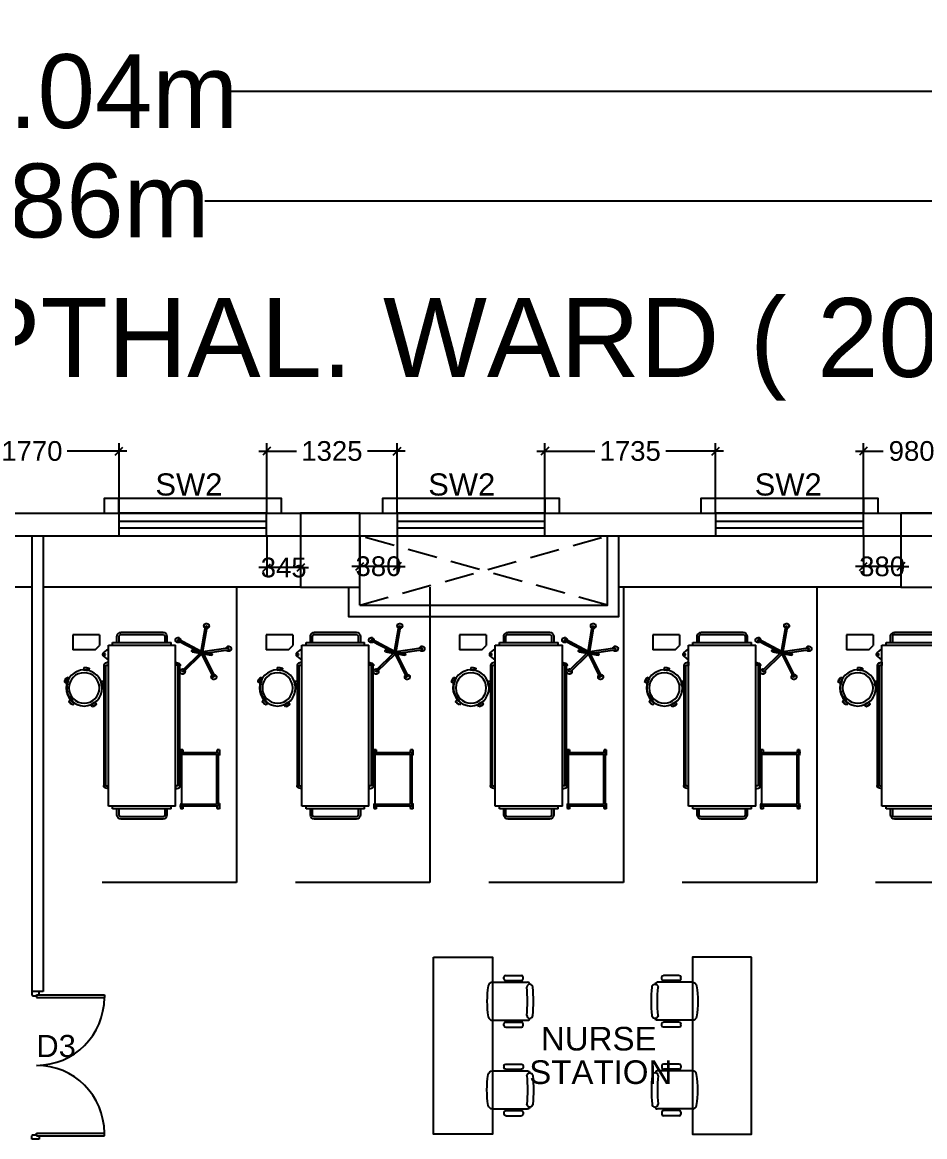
# Model space of a CAD drawing. Extents: x 7897917 to 8423973, y -6487334 to -6173396.
# Drawn here: x 7978640 to 7987803, y -6343348 to -6332029 of the extents above; entities that cross this region are included whole.
import ezdxf
from ezdxf.enums import TextEntityAlignment as Align

# ---------------------------------------------------------------- set-up
doc = ezdxf.new("R2010")
doc.units = 0
doc.header["$LTSCALE"] = 600
doc.header["$MEASUREMENT"] = 0
doc.header["$PDMODE"] = 35
doc.linetypes.add('DASHED', pattern=[0.75, 0.5, -0.25])
doc.layers.get('0').update_dxf_attribs({"linetype": 'CONTINUOUS'})
doc.layers.get('Defpoints').update_dxf_attribs({"linetype": 'CONTINUOUS'})
for name, color, linetype in [('Beds', 33, 'CONTINUOUS'), ('chajja', 7, 'CONTINUOUS'), ('DIM', 8, 'CONTINUOUS'), ('DIM-TEXT', 8, 'CONTINUOUS'), ('DOOR', 32, 'CONTINUOUS'), ('Ele Proje.', 7, 'CONTINUOUS'), ('FURN', 32, 'CONTINUOUS'), ('furniture', 33, 'CONTINUOUS'), ('joinery', 7, 'CONTINUOUS'), ('LA-column', 3, 'CONTINUOUS'), ('LOADING', 140, 'CONTINUOUS'), ('PARTI', 21, 'CONTINUOUS'), ('TEXT', 6, 'CONTINUOUS'), ('Walls', 7, 'CONTINUOUS'), ('WIN', 151, 'CONTINUOUS'), ('Working Dim', 5, 'CONTINUOUS')]:
    doc.layers.add(name, color=color, linetype=linetype)
doc.styles.add('ari', font='arial.ttf')
doc.styles.add('ARIAL', font='arial.ttf')
doc.styles.add('RT', font='romant.shx')
doc.styles.get("Standard").update_dxf_attribs({"font": 'romans.shx'})
doc.linetypes.add('ZIGZAG', pattern='A,0.0001,-0.2,[131,ltypeshp.shx,S=0.2,R=0,X=-0.2,Y=0],-0.4,[131,ltypeshp.shx,S=0.2,R=180,X=0.2,Y=0],-0.2', length=0.8001)
doc.dimstyles.new('int. dim', dxfattribs={"dimtxt": 450, "dimasz": 80, "dimexe": 80, "dimexo": 0, "dimgap": 70, "dimtad": 0, "dimdec": 0, "dimzin": 12, "dimdsep": 46, "dimtxsty": 'ari', "dimblk": 'OBLIQUE', "dimcen": 2, "dimdle": 80, "dimclrd": 256, "dimclre": 256, "dimclrt": 6, "dimadec": 0, "dimazin": 0, "dimtfac": 1, "dimtdec": 0, "dimtix": 1, "dimtmove": 2, "dimatfit": 3, "dimfxl": 1, "dimtolj": 1, "dimtzin": 0, "dimlwd": -1, "dimlwe": -1, "dimarcsym": 0})
doc.dimstyles.new('STANDARD$0', dxfattribs={"dimscale": 0, "dimtxt": 150, "dimasz": 125, "dimexe": 0.75, "dimexo": 1, "dimgap": 25, "dimtad": 1, "dimdec": 0, "dimdsep": 46, "dimtxsty": 'Standard', "dimblk1": 'DOT', "dimblk2": 'DOT', "dimsah": 1, "dimcen": 2.5, "dimclrd": 1, "dimclre": 1, "dimclrt": 3, "dimadec": 0, "dimazin": 0, "dimtfac": 1, "dimtdec": 0, "dimtmove": 0, "dimatfit": 3, "dimldrblk": 'DOT', "dimfxl": 1, "dimtolj": 1, "dimtzin": 0, "dimarcsym": 0})
doc.dimstyles.new('TEXT', dxfattribs={"dimscale": 0, "dimtxt": 600, "dimasz": 300, "dimexe": 300, "dimexo": 30, "dimgap": 50, "dimtad": 0, "dimdec": 0, "dimzin": 0, "dimdsep": 46, "dimtxsty": 'RT', "dimblk": 'OBLIQUE', "dimcen": 0.09, "dimdle": 300, "dimclrd": 256, "dimclre": 256, "dimclrt": 170, "dimadec": 0, "dimazin": 0, "dimtfac": 1, "dimtdec": 0, "dimtofl": 0, "dimtmove": 2, "dimatfit": 3, "dimfxl": 1, "dimfrac": 2, "dimtolj": 1, "dimtzin": 0, "dimlwd": -1, "dimlwe": -1, "dimarcsym": 0})

# ---------------------------------------------------------------- blocks, each defined once
blk = doc.blocks.new('_Oblique')
at = {"color": 0, "linetype": 'ByBlock', "lineweight": -2}
blk.add_line((-0.5, -0.5), (0.5, 0.5), dxfattribs=at)
blk = doc.blocks.new('*D246')
at = {"layer": 'Defpoints', "color": 0, "transparency": 16777216}
for p in [(7993723.958232223, -6333844.635591049), (7963864.047828623, -6337015.399237689, 11183.25223814133), (7993723.958232223, -6337015.381476293)]:
    blk.add_point(p, dxfattribs=at)
at = {"layer": 'DIM', "color": 8, "transparency": 16777216}
for p, q in [((7963864.047828623, -6337015.399237689), (7963864.047828623, -6333544.635591049)), ((7993723.958232223, -6337015.381476293), (7993723.958232223, -6333544.635591049)), ((7963564.047828623, -6333844.635591049), (7977094.759510641, -6333844.635591049)), ((7994023.958232223, -6333844.635591049), (7980493.246550205, -6333844.635591049))]:
    blk.add_line(p, q, dxfattribs=at)
at = {"layer": 'DIM', "color": 8, "transparency": 16777216, "xscale": 300, "yscale": 300, "zscale": 300, "rotation": 180}
blk.add_blockref('_Oblique', (7963864.047828623, -6333844.635591049), dxfattribs=at)
at = {"layer": 'DIM', "color": 8, "transparency": 16777216, "xscale": 300, "yscale": 300, "zscale": 300}
blk.add_blockref('_Oblique', (7993723.958232223, -6333844.635591049), dxfattribs=at)
at = {"layer": 'DIM', "color": 7, "transparency": 16777216, "insert": (7978794.003030423, -6333844.635591049), "char_height": 750, "attachment_point": 5, "style": 'ari'}
blk.add_mtext('\\A1;29.86m', dxfattribs=at)
blk = doc.blocks.new('*D247')
at = {"layer": 'Defpoints', "color": 0, "transparency": 16777216}
for p in [(8038813.925686005, -6332733.427157681), (7918773.90702366, -6337015.365521153, 5.131057828136074), (8038813.925686005, -6337015.365520922, -42.23087641442274)]:
    blk.add_point(p, dxfattribs=at)
at = {"layer": 'DIM', "color": 8, "transparency": 16777216}
for p, q in [((7918773.90702366, -6337015.365521153), (7918773.90702366, -6332433.427157681)), ((8038813.925686005, -6337015.365520922), (8038813.925686005, -6332433.427157681)), ((7918473.90702366, -6332733.427157681), (7976845.013899171, -6332733.427157681)), ((8039113.925686005, -6332733.427157681), (7980742.818810494, -6332733.427157681))]:
    blk.add_line(p, q, dxfattribs=at)
at = {"layer": 'DIM', "color": 8, "transparency": 16777216, "xscale": 300, "yscale": 300, "zscale": 300, "rotation": 180}
blk.add_blockref('_Oblique', (7918773.90702366, -6332733.427157681), dxfattribs=at)
at = {"layer": 'DIM', "color": 8, "transparency": 16777216, "xscale": 300, "yscale": 300, "zscale": 300}
blk.add_blockref('_Oblique', (8038813.925686005, -6332733.427157681), dxfattribs=at)
at = {"layer": 'DIM', "color": 7, "transparency": 16777216, "insert": (7978793.916354832, -6332733.427157681), "char_height": 750, "attachment_point": 5, "style": 'ari'}
blk.add_mtext('\\A1;120.04m', dxfattribs=at)
blk = doc.blocks.new('*D344')
at = {"layer": 'Defpoints', "color": 0, "transparency": 16777216}
for p in [(7987179.867094056, -6336384.489186581), (7987179.867094056, -6337015.465081952, 22417.84095614334), (7988160.047561165, -6337015.242160595, 11220.54304433067)]:
    blk.add_point(p, dxfattribs=at)
at = {"layer": 'Working Dim', "transparency": 16777216}
for p, q in [((7987179.867094056, -6337015.465081952), (7987179.867094056, -6336304.489186581)), ((7988160.047561165, -6337015.242160595), (7988160.047561165, -6336304.489186581)), ((7987099.867094056, -6336384.489186581), (7987379.357054759, -6336384.489186581)), ((7988240.047561165, -6336384.489186581), (7987960.557600461, -6336384.489186581))]:
    blk.add_line(p, q, dxfattribs=at)
at = {"layer": 'Working Dim', "transparency": 16777216, "xscale": 80, "yscale": 80, "zscale": 80, "rotation": 180}
blk.add_blockref('_Oblique', (7987179.867094056, -6336384.489186581), dxfattribs=at)
at = {"layer": 'Working Dim', "transparency": 16777216, "xscale": 80, "yscale": 80, "zscale": 80}
blk.add_blockref('_Oblique', (7988160.047561165, -6336384.489186581), dxfattribs=at)
at = {"layer": 'Working Dim', "color": 6, "transparency": 16777216, "insert": (7987669.95732761, -6336384.489186581), "char_height": 200, "attachment_point": 5, "style": 'ari'}
blk.add_mtext('\\A1;980', dxfattribs=at)
blk = doc.blocks.new('*D345')
at = {"layer": 'Defpoints', "color": 0, "transparency": 16777216}
for p in [(7983944.957033112, -6336384.489186581), (7983944.957033112, -6337015.387278836, 22419.12408085935), (7985679.867094056, -6337015.387278836, 22417.84095614334)]:
    blk.add_point(p, dxfattribs=at)
at = {"layer": 'Working Dim', "transparency": 16777216}
for p, q in [((7983944.957033112, -6337015.387278836), (7983944.957033112, -6336304.489186581)), ((7985679.867094056, -6337015.387278836), (7985679.867094056, -6336304.489186581)), ((7983864.957033112, -6336384.489186581), (7984452.439348713, -6336384.489186581)), ((7985759.867094056, -6336384.489186581), (7985172.384778454, -6336384.489186581))]:
    blk.add_line(p, q, dxfattribs=at)
at = {"layer": 'Working Dim', "transparency": 16777216, "xscale": 80, "yscale": 80, "zscale": 80, "rotation": 180}
blk.add_blockref('_Oblique', (7983944.957033112, -6336384.489186581), dxfattribs=at)
at = {"layer": 'Working Dim', "transparency": 16777216, "xscale": 80, "yscale": 80, "zscale": 80}
blk.add_blockref('_Oblique', (7985679.867094056, -6336384.489186581), dxfattribs=at)
at = {"layer": 'Working Dim', "color": 6, "transparency": 16777216, "insert": (7984812.412063584, -6336384.489186581), "char_height": 200, "attachment_point": 5, "style": 'ari'}
blk.add_mtext('\\A1;1735', dxfattribs=at)
blk = doc.blocks.new('*D346')
at = {"layer": 'Defpoints', "color": 0, "transparency": 16777216}
for p in [(7981120.957043367, -6336384.489186581), (7981120.957043367, -6337015.387278836, 22419.12408086075), (7982445.957033112, -6337015.465081952, 22419.12408085935)]:
    blk.add_point(p, dxfattribs=at)
at = {"layer": 'Working Dim', "transparency": 16777216}
for p, q in [((7981120.957043367, -6337015.387278836), (7981120.957043367, -6336304.489186581)), ((7982445.957033112, -6337015.465081952), (7982445.957033112, -6336304.489186581)), ((7981040.957043367, -6336384.489186581), (7981423.484323368, -6336384.489186581)), ((7982525.957033112, -6336384.489186581), (7982143.429753109, -6336384.489186581))]:
    blk.add_line(p, q, dxfattribs=at)
at = {"layer": 'Working Dim', "transparency": 16777216, "xscale": 80, "yscale": 80, "zscale": 80, "rotation": 180}
blk.add_blockref('_Oblique', (7981120.957043367, -6336384.489186581), dxfattribs=at)
at = {"layer": 'Working Dim', "transparency": 16777216, "xscale": 80, "yscale": 80, "zscale": 80}
blk.add_blockref('_Oblique', (7982445.957033112, -6336384.489186581), dxfattribs=at)
at = {"layer": 'Working Dim', "color": 6, "transparency": 16777216, "insert": (7981783.457038239, -6336384.489186581), "char_height": 200, "attachment_point": 5, "style": 'ari'}
blk.add_mtext('\\A1;1325', dxfattribs=at)
blk = doc.blocks.new('*D347')
at = {"layer": 'Defpoints', "color": 0, "transparency": 16777216}
for p in [(7979621.874382156, -6336384.489186581), (7977851.956776028, -6337015.387278836, 22419.12408086029), (7979621.874382156, -6337015.243503253, -14.83048742369396)]:
    blk.add_point(p, dxfattribs=at)
at = {"layer": 'Working Dim', "transparency": 16777216}
for p, q in [((7977851.956776028, -6337015.387278836), (7977851.956776028, -6336304.489186581)), ((7979621.874382156, -6337015.243503253), (7979621.874382156, -6336304.489186581)), ((7977771.956776028, -6336384.489186581), (7978378.034269406, -6336384.489186581)), ((7979701.874382156, -6336384.489186581), (7979095.796888778, -6336384.489186581))]:
    blk.add_line(p, q, dxfattribs=at)
at = {"layer": 'Working Dim', "transparency": 16777216, "xscale": 80, "yscale": 80, "zscale": 80, "rotation": 180}
blk.add_blockref('_Oblique', (7977851.956776028, -6336384.489186581), dxfattribs=at)
at = {"layer": 'Working Dim', "transparency": 16777216, "xscale": 80, "yscale": 80, "zscale": 80}
blk.add_blockref('_Oblique', (7979621.874382156, -6336384.489186581), dxfattribs=at)
at = {"layer": 'Working Dim', "color": 6, "transparency": 16777216, "insert": (7978736.915579092, -6336384.489186581), "char_height": 200, "attachment_point": 5, "style": 'ari'}
blk.add_mtext('\\A1;1770', dxfattribs=at)
blk = doc.blocks.new('*D376')
at = {"layer": 'Defpoints', "color": 0, "transparency": 16777216}
for p in [(7987179.867094056, -6337245.387278836, 22417.84095614334), (7987560.047561166, -6337245.387278836, 11225.48311455575), (7987179.867094056, -6337556.860527439)]:
    blk.add_point(p, dxfattribs=at)
at = {"layer": 'Working Dim', "transparency": 16777216}
for p, q in [((7987179.867094056, -6337245.387278836), (7987179.867094056, -6337636.860527439)), ((7987560.047561166, -6337245.387278836), (7987560.047561166, -6337636.860527439)), ((7987179.867094056, -6337556.860527439), (7987099.867094056, -6337556.860527439)), ((7987560.047561166, -6337556.860527439), (7987179.867094056, -6337556.860527439)), ((7987560.047561166, -6337556.860527439), (7987640.047561166, -6337556.860527439))]:
    blk.add_line(p, q, dxfattribs=at)
at = {"layer": 'Working Dim', "transparency": 16777216, "xscale": 80, "yscale": 80, "zscale": 80}
blk.add_blockref('_Oblique', (7987179.867094056, -6337556.860527439), dxfattribs=at)
at = {"layer": 'Working Dim', "transparency": 16777216, "xscale": 80, "yscale": 80, "zscale": 80, "rotation": 180}
blk.add_blockref('_Oblique', (7987560.047561166, -6337556.860527439), dxfattribs=at)
at = {"layer": 'Working Dim', "color": 6, "transparency": 16777216, "insert": (7987369.957327611, -6337556.860527439), "char_height": 200, "attachment_point": 5, "style": 'ari'}
blk.add_mtext('\\A1;380', dxfattribs=at)
blk = doc.blocks.new('*D377')
at = {"layer": 'Defpoints', "color": 0, "transparency": 16777216}
for p in [(7982066.047293869, -6337245.465081952, 42.42186401756683), (7982445.957033112, -6337245.465081952, 22419.12408085935), (7982066.047293869, -6337554.976266682)]:
    blk.add_point(p, dxfattribs=at)
at = {"layer": 'Working Dim', "transparency": 16777216}
for p, q in [((7982066.047293869, -6337245.465081952), (7982066.047293869, -6337634.976266682)), ((7982445.957033112, -6337245.465081952), (7982445.957033112, -6337634.976266682)), ((7982066.047293869, -6337554.976266682), (7981986.047293869, -6337554.976266682)), ((7982445.957033112, -6337554.976266682), (7982066.047293869, -6337554.976266682)), ((7982445.957033112, -6337554.976266682), (7982525.957033112, -6337554.976266682))]:
    blk.add_line(p, q, dxfattribs=at)
at = {"layer": 'Working Dim', "transparency": 16777216, "xscale": 80, "yscale": 80, "zscale": 80}
blk.add_blockref('_Oblique', (7982066.047293869, -6337554.976266682), dxfattribs=at)
at = {"layer": 'Working Dim', "transparency": 16777216, "xscale": 80, "yscale": 80, "zscale": 80, "rotation": 180}
blk.add_blockref('_Oblique', (7982445.957033112, -6337554.976266682), dxfattribs=at)
at = {"layer": 'Working Dim', "color": 6, "transparency": 16777216, "insert": (7982256.00216349, -6337554.976266682), "char_height": 200, "attachment_point": 5, "style": 'ari'}
blk.add_mtext('\\A1;380', dxfattribs=at)
blk = doc.blocks.new('*D378')
at = {"layer": 'Defpoints', "color": 0, "transparency": 16777216}
for p in [(7981120.957043367, -6337245.465081952, 22419.12408086075), (7981466.047293869, -6337245.387278836, 11225.48311455575), (7981120.957043367, -6337568.087581117)]:
    blk.add_point(p, dxfattribs=at)
at = {"layer": 'Working Dim', "transparency": 16777216}
for p, q in [((7981120.957043367, -6337245.465081952), (7981120.957043367, -6337648.087581117)), ((7981466.047293869, -6337245.387278836), (7981466.047293869, -6337648.087581117)), ((7981120.957043367, -6337568.087581117), (7981040.957043367, -6337568.087581117)), ((7981466.047293869, -6337568.087581117), (7981120.957043367, -6337568.087581117)), ((7981466.047293869, -6337568.087581117), (7981546.047293869, -6337568.087581117))]:
    blk.add_line(p, q, dxfattribs=at)
at = {"layer": 'Working Dim', "transparency": 16777216, "xscale": 80, "yscale": 80, "zscale": 80}
blk.add_blockref('_Oblique', (7981120.957043367, -6337568.087581117), dxfattribs=at)
at = {"layer": 'Working Dim', "transparency": 16777216, "xscale": 80, "yscale": 80, "zscale": 80, "rotation": 180}
blk.add_blockref('_Oblique', (7981466.047293869, -6337568.087581117), dxfattribs=at)
at = {"layer": 'Working Dim', "color": 6, "transparency": 16777216, "insert": (7981293.502168618, -6337568.087581117), "char_height": 200, "attachment_point": 5, "style": 'ari'}
blk.add_mtext('\\A1;345', dxfattribs=at)
blk = doc.blocks.new('*D1457')
at = {"layer": 'Defpoints', "color": 0, "linetype": 'Continuous', "transparency": 16777216}
for p in [(7993723.431975579, -6335351.123167347), (7963863.521571977, -6337015.513943009, -8.914233324695838), (7993723.431975579, -6337015.432979106, -8.914233324695838)]:
    blk.add_point(p, dxfattribs=at)
at = {"layer": 'DIM-TEXT', "transparency": 16777216}
for p, q in [((7963863.521571977, -6337015.513943009), (7963863.521571977, -6335051.123167347)), ((7993723.431975579, -6337015.432979106), (7993723.431975579, -6335051.123167347)), ((7963563.521571977, -6335351.123167347), (7966103.238711022, -6335351.123167347)), ((7994023.431975579, -6335351.123167347), (7991483.714836534, -6335351.123167347))]:
    blk.add_line(p, q, dxfattribs=at)
at = {"layer": 'DIM-TEXT', "linetype": 'Continuous', "transparency": 16777216, "xscale": 300, "yscale": 300, "zscale": 300, "rotation": 180}
blk.add_blockref('_Oblique', (7963863.521571977, -6335351.123167347), dxfattribs=at)
at = {"layer": 'DIM-TEXT', "linetype": 'Continuous', "transparency": 16777216, "xscale": 300, "yscale": 300, "zscale": 300}
blk.add_blockref('_Oblique', (7993723.431975579, -6335351.123167347), dxfattribs=at)
at = {"layer": 'DIM-TEXT', "color": 170, "linetype": 'Continuous', "transparency": 16777216, "insert": (7978793.476773778, -6335351.123167347), "char_height": 750, "attachment_point": 5, "style": 'ari'}
blk.add_mtext('\\A1;{\\H1.067x;POST O.P. - E.N.T. & OPTHAL. WARD ( 20 Beds )}', dxfattribs=at)
blk = doc.blocks.new('Z$W@#1275')
at = {"layer": 'DOOR'}
for p, q in [((73.06782003119588, 1499.977962647332), (0, 1499.977962647332)), ((0, 1499.977962647332), (0, 1467.097443633247)), ((73.06782003119588, 1467.097443633247), (73.06782003119588, 1499.977962647332)), ((0, 1467.097443633247), (1.826695499941707, 1467.097443633247)), ((10.96017300430685, 1456.137270628707), (10.96017300430685, 1457.963966129348)), ((10.96017300430685, 1456.137270628707), (47.49408301990479, 1456.137270628707)), ((47.49408301990479, 1467.097443633247), (736.4192433170974, 1467.097443633247)), ((47.49408301990479, 1467.097443633247), (47.49408301990479, 1438.914141621324)), ((47.49408301990479, 1456.137270628707), (47.49408301990479, 1467.097443633247)), ((47.49408301990479, 1467.097443633247), (73.06782003119588, 1467.097443633247)), ((47.49408301990479, 1438.914141621324), (736.4192433170974, 1438.914141621324)), ((736.4192433170974, 1467.097443633247), (736.4192433170974, 1438.914141621324)), ((0, 32.8805190139683), (1.826695499941707, 32.8805190139683)), ((0, 0), (0, 32.8805190139683)), ((73.06782003119588, 0), (0, 0)), ((10.96017300430685, 43.8406920186244), (10.96017300430685, 42.01399651786778)), ((10.96017300430685, 43.8406920186244), (47.49408301990479, 43.8406920186244)), ((47.49408301990479, 61.06382102600764), (736.4192433170974, 61.06382102600764)), ((47.49408301990479, 32.8805190139683), (47.49408301990479, 61.06382102600764)), ((47.49408301990479, 43.8406920186244), (47.49408301990479, 32.8805190139683)), ((47.49408301990479, 32.8805190139683), (736.4192433170974, 32.8805190139683)), ((47.49408301990479, 32.8805190139683), (73.06782003119588, 32.8805190139683)), ((73.06782003119588, 32.8805190139683), (73.06782003119588, 0)), ((736.4192433170974, 32.8805190139683), (736.4192433170974, 61.06382102600764))]:
    blk.add_line(p, q, dxfattribs=at)
for centre, start, end in [((10.96017300430685, 1467.097443633247), 180, 270), ((10.96017300430685, 32.8805190139683), 90, 180)]:
    blk.add_arc(centre, 9.13347750388912, start, end, dxfattribs=at)
at = {"layer": 'DOOR', "color": 145}
for centre, start, end in [((47.49408301990479, 1438.914141621324), 270, 0), ((47.49408301990479, 61.06382102600764), 0, 90)]:
    blk.add_arc(centre, 688.9251602976728, start, end, dxfattribs=at)
blk = doc.blocks.new('HF12177-P')
for p, q in [((-0.01962610505505324, -0.00701301616703276), (-0.1885364131370046, 0.225472078058198)), ((0, 0), (-0.172356073249512, 0.2372277831040526)), ((0, 0), (0.1723560732495408, 0.2372277831040623)), ((0.01962610505505857, -0.00701301616703276), (0.1885364131370282, 0.2254720780581989)), ((-0.06313751514671928, -0.02701301616703233), (-0.2950583245726666, -0.1023686551157921)), ((-0.009999999999994458, -0.03077683537175346), (-0.2888779846851648, -0.1213897854416945)), ((-0.1199999999999939, -0.01501301616703277), (-0.1199999999999957, -0.01901301616703233)), ((-0.1119999999999948, -0.00701301616703276), (0.1120000000000059, -0.00701301616703276)), ((-0.1119999999999965, -0.02701301616703233), (0.1120000000000059, -0.02701301616703233)), ((-0.09999999999999432, -0.007013016167033648), (-0.09999999999999432, -0.02701301616703233)), ((-0.009999999999994458, -0.03077683537175346), (-0.009999999999994458, -0.3240065014399303)), ((0.01000000000000512, -0.03077683537175346), (0.01000000000000512, -0.3240065014399303)), ((0.01000000000000512, -0.03077683537175346), (0.2888779846851794, -0.1213897854416901)), ((0.06313751514673571, -0.02701301616703145), (0.2950583245726759, -0.1023686551157867)), ((0.1000000000000054, -0.007013016167033648), (0.1000000000000054, -0.02701301616703233)), ((0.120000000000005, -0.01501301616703188), (0.120000000000005, -0.01901301616703144))]:
    blk.add_line(p, q)
for centre, radius, start, end in [((-0.1851523544721125, 0.2378273370610664), 0.03, 325.4712206343755, 286.5287793654765), ((0.1851523544721343, 0.2378273370610664), 0.03, 253.4712206343819, 214.5287793655101), ((-0.182064277182004, 0.2301743600765382), 0.008, 126.3732650475615, 215.9999999999982), ((1.06581410364015e-14, -0.01701301616703343), 0.315, 125.6267349524411, 126.3732650475588), ((-0.1788282092045108, 0.2325255010857132), 0.008, 36.00000000000045, 125.6267349524374), ((0.1788282092045397, 0.232525501085723), 0.008, 54.37326504756317, 143.9999999999995), ((1.06581410364015e-14, -0.01701301616703343), 0.315, 53.62673495244072, 54.37326504755895), ((0.1820642771820293, 0.2301743600765391), 0.008, 323.9999999999944, 53.62673495243742), ((-0.2995828026329743, -0.1143533693951433), 0.03, 37.47122063443059, 358.5287793655251), ((-0.2925861886176673, -0.1099771072461531), 0.008, 107.9999999999986, 197.6267349524409), ((1.06581410364015e-14, -0.01701301616703343), 0.315, 197.6267349524403, 198.3732650475586), ((-0.2913501206401641, -0.1137813333113336), 0.008, 198.3732650475597, 287.9999999999986), ((-0.1119999999999948, -0.01501301616703277), 0.008, 90, 180), ((-0.1119999999999965, -0.01901301616703233), 0.008, 180, 270), ((0.1120000000000059, -0.01501301616703277), 0.008, 5.088887490341627e-12, 90), ((0.1120000000000059, -0.01901301616703233), 0.008, 270, 8.472997671418809e-12), ((0.2995828026329908, -0.1143533693951397), 0.03, 181.4712206344971, 142.5287793654337), ((0.2913501206401787, -0.1137813333113291), 0.008, 252.0000000000014, 341.6267349524443), ((0.2925861886176766, -0.1099771072461468), 0.008, 342.3732650475619, 71.99999999999949), ((1.06581410364015e-14, -0.01701301616703343), 0.315, 341.6267349524418, 342.3732650475601), ((5.329070518200751e-15, -0.3320130161670392), 0.03, 109.471220634488, 70.52877936551204), ((-0.001999999999995339, -0.3240065014399303), 0.008, 180, 269.6267349524439), ((1.06581410364015e-14, -0.01701301616703343), 0.315, 269.62673495244, 270.3732650475582), ((0.002000000000005997, -0.3240065014399303), 0.008, 270.3732650475562, 0)]:
    blk.add_arc(centre, radius, start, end)
blk = doc.blocks.new('HF10037A-P')
for p, q in [((-0.03011709724837175, 0.4128749965991823), (-0.03011709724837175, 0.3878749965991055)), ((0.02988290275162697, 0.4128749965991148), (-0.03011709724837175, 0.4128749965991148)), ((0.02988290275162697, 0.4128749965991823), (0.02988290275162697, 0.3878749965991055)), ((-0.2160525138592426, 0.2789039041790815), (-0.2302968111260739, 0.2206192578700055)), ((-0.2160525138593101, 0.2789039041790993), (-0.1917672445637884, 0.2729687803178997)), ((-0.1917672445637955, 0.2729687803179033), (-0.2060115418306268, 0.2146841340088237)), ((0.02988290275162697, 0.3878749965991162), (-0.03011709724837175, 0.3878749965991162)), ((0.1910921669758672, 0.2695071478072855), (0.2148999593378491, 0.2771353207767859)), ((0.1910921669759347, 0.2695071478073068), (0.2093997821026718, 0.2123684461387256)), ((0.214899959337842, 0.2771353207767824), (0.2332075744645792, 0.2199966191081977)), ((-0.2302968111261414, 0.2206192578700197), (-0.2060115418306196, 0.2146841340088237)), ((0.1908838352392159, 0.2371938978821255), (0.2004280270011662, 0.2401785927762283)), ((0.2093997821026079, 0.2123684461387043), (0.2332075744645898, 0.2199966191082012)), ((-0.1636657826348653, 0.006451148579099453), (-0.1486595070781931, 0.02644644037294697)), ((-0.1636657826348227, 0.006451148579152743), (-0.1156770823297393, -0.02956391275674619)), ((-0.1486595070782002, 0.02644644037293986), (-0.1006708067731132, -0.009568620962962626)), ((0.09645314628088997, -0.01079381201414975), (0.1459382012176675, 0.02313595865858531)), ((0.1105905507278635, -0.03141258490447285), (0.1600756056646375, 0.002517185768265762)), ((0.1106889997900531, 0.01092285473245624), (0.1162234497795396, 0.002593997469105602)), ((0.1600756056646766, 0.002517185768208918), (0.1459382012176604, 0.02313595865859241)), ((-0.1156770823297784, -0.02956391275680303), (-0.1006708067731097, -0.00956862096295552)), ((0.1105905507279026, -0.03141258490452969), (0.09645314628088641, -0.01079381201414265))]:
    blk.add_line(p, q)
for radius in [0.21, 0.1775]:
    blk.add_circle((0, 0.1774999999999949), radius)
for centre, radius, start, end in [((-0.000117097248374165, 0.3253749965990949), 0.0925000000000189, 71.0753555839526, 108.9246444160474), ((-0.1381762199585701, 0.228988647510409), 0.0925000000000189, 147.341926456288, 185.1912152883828), ((-0.2838878357312673, 0.2645993906774891), 0.09249999999998697, 327.3419264562813, 5.19121528838951), ((-0.000117097248374165, 0.4753749965991005), 0.09249999999998697, 251.0753555839458, 288.9246444160542), ((0.2835732478060038, 0.2676364023661826), 0.0925000000000189, 178.8411553886974, 216.6904442207922), ((0.140726493634542, 0.2218673645493361), 0.09249999999998697, 358.8411553886907, 36.69044422079896), ((0, 0.1774999999999949), 0.2, 303.6036768277244, 17.36570028251947), ((-0.08714946803408097, 0.05842713918946885), 0.0925000000000189, 214.1874776764499, 252.0367665085446), ((-0.1771871213738372, -0.06154461157325031), 0.09249999999998697, 34.18747767644319, 72.03676650855141), ((0.1706765893136755, -0.06599463179389886), 0.09249999999998697, 105.5121094669247, 143.361398299033), ((0.08585216263183426, 0.05771800554804329), 0.0925000000000189, 285.5121094669315, 323.3613982990262)]:
    blk.add_arc(centre, radius, start, end)
blk = doc.blocks.new('ME17678-P')
at = {"layer": 'furniture', "color": 21}
for p, q in [((-0.04999999999999982, 0.1749999999999998), (0.2599999999999998, 0.1749999999999998)), ((-0.04999999999999982, 0.1749999999999998), (-0.04999999999999893, 0.04999999999999893)), ((0.2599999999999998, 0.1749999999999998), (0.2599999999999998, 0)), ((0, 0), (-0.04999999999999982, 0.04999999999999982)), ((-8.881784197001252e-16, 0), (0.2599999999999998, 0))]:
    blk.add_line(p, q, dxfattribs=at)
blk = doc.blocks.new('A$C6969112B')
at = {"layer": 'furniture', "color": 8}
for p, q in [((428.3311017833184, 1689.020115254214), (477.5791967643891, 1728.583034474985)), ((477.5791967643891, 1766.340989556396), (1159.940854871413, 1766.340989556396)), ((477.5791967643891, 130.9097845383221), (477.5791967643891, 1766.340989556396)), ((521.2156922712456, 1792.522886862513), (1116.304359360831, 1792.522886862513)), ((521.2156922712456, 1766.340989556396), (521.2156922712456, 1792.522886862513)), ((1116.304359360831, 1766.340989556396), (1116.304359360831, 1792.522886862513)), ((1159.940854871413, 130.9097845383221), (1159.940854871413, 1766.340989556396)), ((428.3311017833184, 1654.110918846331), (477.5791967643891, 1614.547999622882)), ((475.957820214564, 1595.002848973149), (475.957820214564, 1560.866927345982)), ((1161.562231418444, 1595.002848973149), (1161.562231418444, 1560.866927345982)), ((432.3213247044478, 1559.11354580184), (432.3213247044478, 1556.885811113752)), ((433.9427012552042, 342.5926976721967), (433.9427012552042, 1556.885811113752)), ((451.3972994594369, 342.5926976721967), (451.3972994594369, 1556.885811113752)), ((453.018676006468, 1559.11354580184), (453.018676006468, 1556.885811113752)), ((1184.501375627005, 1559.11354580184), (1184.501375627005, 1556.885811113752)), ((1186.122752176365, 342.5926976721967), (1186.122752176365, 1556.885811113752)), ((1203.577350379666, 342.5926976721967), (1203.577350379666, 1556.885811113752)), ((1205.198726927629, 1559.11354580184), (1205.198726927629, 1556.885811113752)), ((1234.122897203779, 702.5478756958619), (1212.304649445461, 702.5478756958619)), ((1212.304649445461, 702.5478756958619), (1212.304649445461, 650.1840810816502)), ((1234.122897203779, 702.5478756958619), (1234.122897203779, 676.3659783874173)), ((1605.033109028591, 702.5478756770026), (1583.214861269342, 702.5478756770026)), ((1583.214861269342, 702.5478756770026), (1583.214861269342, 676.3659783742623)), ((1605.033109028591, 702.5478756770026), (1605.033109028591, 650.1840810686117)), ((1223.213773307623, 650.1840810816502), (1212.304649445461, 650.1840810816502)), ((1223.213773294585, 130.9097845118959), (1223.213773307623, 676.3659783924231)), ((1223.213773307623, 676.3659783924231), (1594.123985155253, 676.3659783742623)), ((1223.213773307623, 658.9113801862113), (1576.669386936119, 658.9113801675849)), ((1576.669386936119, 658.9113801675849), (1576.669386922615, 148.3643827047199)), ((1594.123985155253, 676.3659783742623), (1594.123985116137, 130.9097844985081)), ((1605.033109028591, 650.1840810686117), (1594.12398514268, 650.1840810686117)), ((432.3213247044478, 340.3649629814317), (432.3213247044478, 342.5926976721967)), ((453.018676006468, 340.3649629814317), (453.018676006468, 342.5926976721967)), ((1184.501375627005, 340.3649629814317), (1184.501375627005, 342.5926976721967)), ((1205.198726927629, 340.3649629814317), (1205.198726927629, 342.5926976721967)), ((475.957820214564, 304.4756598094245), (475.957820214564, 338.6115814400837)), ((1161.562231418444, 304.4756598094245), (1161.562231418444, 338.6115814400837)), ((1159.940854871413, 130.9097845383221), (477.5791967643891, 130.9097845383221)), ((521.2156922712456, 104.727887234767), (521.2156922712456, 130.9097845383221)), ((1116.304359360831, 104.727887234767), (1116.304359360831, 130.9097845383221)), ((1223.213773294585, 157.0916818146361), (1212.30464940914, 157.0916818146361)), ((1212.30464940914, 157.0916818146361), (1212.30464940914, 104.7278872007737)), ((1576.669386922615, 148.3643826998305), (1223.213773294585, 148.3643827129854)), ((1594.123985118465, 130.9097844930366), (1223.213773294585, 130.9097845064243)), ((1234.122897153953, 130.9097845064243), (1234.122897153953, 104.7278872007737)), ((1583.214861258632, 130.9097844930366), (1583.214861258632, 104.7278871875023)), ((1605.033109004376, 157.0916817965917), (1594.123985118465, 157.0916817965917)), ((1605.033109004376, 157.0916817965917), (1605.033109004376, 104.7278871821472)), ((1116.304359360831, 104.727887234767), (521.2156922712456, 104.727887234767)), ((1234.122897153953, 104.7278872007737), (1212.30464940914, 104.7278872007737)), ((1605.033109004376, 104.7278871821472), (1583.214861258632, 104.7278871875023))]:
    blk.add_line(p, q, dxfattribs=at)
for points in [[(564.8521877813619, 1792.522886862513), (564.8521877813619, 1853.613980573136, -0.414213562373095), (608.4886832900811, 1897.250476082903), (1029.031368345255, 1897.250476082903, -0.414213562373095), (1072.667863852577, 1853.613980573136), (1072.667863852577, 1792.522886862513)], [(586.6704355340917, 1792.522886862513), (586.6704355340917, 1853.613980573136, -0.4142135623730867), (608.4886832900811, 1875.432228329009), (1029.031368345255, 1875.432228329009, -0.4142135623730867), (1050.849616097985, 1853.613980573136), (1050.849616097985, 1792.522886862513)], [(475.957820214564, 1592.669804053614), (451.3972994594369, 1585.029178265133, 0.3187806538221751), (429.9615850227419, 1563.094662034186), (429.9615850227419, 1559.11354580184), (455.3784156918991, 1559.11354580184), (455.3784156918991, 1563.094662034186), (475.957820214564, 1563.094662034186)], [(1161.562231418444, 1592.669804053614), (1186.122752176365, 1585.029178265133, -0.3187806538221751), (1207.558466612129, 1563.094662034186), (1207.558466612129, 1559.11354580184), (1182.141635944368, 1559.11354580184), (1182.141635944368, 1563.094662034186), (1161.562231418444, 1563.094662034186)], [(475.957820214564, 306.8087047317531), (451.3972994594369, 314.4493305202341, -0.3187806538221751), (429.9615850227419, 336.3838467490859), (429.9615850227419, 340.3649629814317), (455.3784156918991, 340.3649629814317), (455.3784156918991, 336.3838467490859), (475.957820214564, 336.3838467490859)], [(1161.562231418444, 306.8087047317531), (1186.122752176365, 314.4493305202341, 0.3187806538221751), (1207.558466612129, 336.3838467490859), (1207.558466612129, 340.3649629814317), (1182.141635944368, 340.3649629814317), (1182.141635944368, 336.3838467490859), (1161.562231418444, 336.3838467490859)], [(1072.667863852577, 104.727887234767), (1072.667863852577, 43.63679352193139, -0.4142135623730935), (1029.031368345255, 0.0002980123972520232), (608.4886832900811, 0.0002980123972520232, -0.4142135623730976), (564.8521877813619, 43.63679352193139), (564.8521877813619, 104.727887234767)], [(1050.849616097985, 104.727887234767), (1050.849616097985, 43.63679352193139, -0.4142135623730867), (1029.031368345255, 21.81854576559272), (608.4886832900811, 21.81854576559272, -0.4142135623730867), (586.6704355340917, 43.63679352193139), (586.6704355340917, 104.727887234767)]]:
    blk.add_lwpolyline(points, format="xyb", dxfattribs=at)
for points in [[(475.957820214564, 1595.002848973149), (477.5791967643891, 1595.002848973149)], [(1161.562231418444, 1595.002848973149), (1159.940854871413, 1595.002848973149)], [(432.3213247044478, 1556.885811113752), (453.018676006468, 1556.885811113752)], [(475.957820214564, 1560.866927345982), (477.5791967643891, 1560.866927345982)], [(1161.562231418444, 1560.866927345982), (1159.940854871413, 1560.866927345982)], [(1205.198726927629, 1556.885811113752), (1184.501375627005, 1556.885811113752)], [(432.3213247044478, 342.5926976721967), (453.018676006468, 342.5926976721967)], [(1205.198726927629, 342.5926976721967), (1184.501375627005, 342.5926976721967)], [(475.957820214564, 338.6115814400837), (477.5791967643891, 338.6115814400837)], [(475.957820214564, 304.4756598094245), (477.5791967643891, 304.4756598094245)], [(1161.562231418444, 338.6115814400837), (1159.940854871413, 338.6115814400837)], [(1161.562231418444, 304.4756598094245), (1159.940854871413, 304.4756598094245)]]:
    blk.add_lwpolyline(points, dxfattribs=at)
blk.add_circle((435.1496661624406, 1671.565517050447), 9.274811492653477, dxfattribs=at)
for centre, radius, start, end in [((440.7478381365072, 1671.565517050447), 21.42051213595215, 125.4270338307635, 234.5729661692365), ((1288.668516570469, 676.3659783874173), 80.72751669332821, 161.0753555594316, 198.9246444405684), ((1157.759030041983, 676.3659783924231), 80.72751669335607, 0, 18.92464438468371), ((1659.578728418099, 676.3659783661133), 80.72751669332821, 161.0753555594316, 180), ((1528.669241879368, 676.3659783792682), 80.72751669335607, 341.0753555594316, 18.92464438468371), ((1288.668516559293, 130.9097845064243), 80.72751669332821, 161.0753555594316, 198.9246444405684), ((1157.759030032204, 130.9097845118959), 80.72751669335607, 341.0753555594316, 0), ((1659.578728381777, 130.9097844854696), 80.72751669332821, 180, 198.9246444405684), ((1528.669241852826, 130.9097844930366), 80.72751669335607, 341.0753556153163, 18.92464444056838)]:
    blk.add_arc(centre, radius, start, end, dxfattribs=at)
at = {"layer": 'LOADING', "color": 8, "yscale": 872.7299101983663, "zscale": 872.7299101979671}
for name, p, xscale, rotation in [('HF12177-P', (1424.710554017081, 1676.020758703934), -872.7299101979006, 170.2976301882088), ('HF10037A-P', (215.055055351695, 1177.968455060734), -872.7299102004868, 353.6512974186875)]:
    blk.add_blockref(name, p, dxfattribs=dict(at, xscale=xscale, rotation=rotation))
at = {"layer": 'LOADING', "color": 8, "xscale": -872.7299101983663, "yscale": 872.7299101983663, "zscale": 872.7299101979671}
blk.add_blockref('ME17678-P', (343.1594718375709, 1718.784164686804), dxfattribs=at)
blk = doc.blocks.new('A$C3F1C328A')
at = {"layer": 'furniture'}
for p, q in [((44.05389279127121, 238.4818513030186), (44.05389278754592, 256.658299763687)), ((221.0126573890448, 273.8242783108726), (61.21987140923738, 273.8242783108726)), ((238.1786360107362, 238.4818512992933), (238.1786360107362, 256.658299763687)), ((354.9428740851581, 204.2354796910658), (-2.23067531734705, 204.2354796915315)), ((221.0126573890448, 221.315872755833), (61.21987141296268, 221.3158727562986)), ((172.4359224662185, 204.2354796915315), (172.4359224662185, 221.3158727562986)), ((195.7483567856252, 204.2354796910658), (195.7483567856252, 221.3158727553673)), ((354.9428740814328, -181.8671720544808), (-2.23067531734705, -181.8671720535494)), ((44.05389278754592, -234.2899921266362), (44.05389279127121, -216.1135440752842)), ((221.0126573890448, -198.9475655290298), (61.21987140923738, -198.9475655285642)), ((172.4359224699438, -198.9475655285642), (172.4359224662185, -181.8671720544808)), ((195.7483567856252, -198.9475655285642), (195.7483567856252, -181.8671720540151)), ((238.1786360107362, -234.2899921261705), (238.1786360107362, -216.1135440757498)), ((221.0126573890448, -251.4559710836038), (61.21987140923738, -251.4559710836038))]:
    blk.add_line(p, q, dxfattribs=at)
at = {"layer": 'furniture', "extrusion": (0, 0, -1)}
for centre, major_axis, ratio, start_param, end_param in [((61.21987140923738, 256.6582997599617), (-12.13817989551956, -12.13817989550579), 0.9999999999100061, 0.7853981634424452, 2.356194490147347), ((61.21987140551209, 238.4818513030186), (12.1381798955058, -12.13817989551957), 0.9999999999100057, 0.7853981634424454, 2.356194490147347), ((221.0126573890448, 256.658299763687), (12.13817989813998, -12.13817989815375), 0.9999999996929898, 3.926990817140746, 5.497787143628633), ((221.0126573927701, 238.4818512992933), (-12.13817989812465, -12.13817989811088), 0.9999999996977853, 3.926990817138349, 5.49778714363103), ((-2.23067531734705, 182.3569774748757), (-15.47043733454374, -15.47043733452619), 0.9999999998709428, 0.9342385182248991, 2.356194490127816), ((1554.851608771831, 11.26906851679087), (11.26906851882697, -1554.851609040208), 0.9999999998281044, 1.485446403417494, 1.670638275626481), ((354.9428740814328, 160.4784748563543), (-12.64216426074407, -41.89094333470372), 0.9999999997527901, 2.848496732412694, 4.251167514408114), ((-524.667671341449, 11.18415381899104), (8.632329479124321, -935.9074811992064), 0.9999999998905551, 4.553486659864412, 4.889737749671881), ((-2.23067531734705, -159.9886698410846), (15.47043733448455, -15.4704373345021), 0.999999999875624, 0.7853981634596362, 2.207354135367131), ((61.21987140923738, -216.1135440757498), (-12.13817989551956, -12.13817989550579), 0.9999999999100061, 0.7853981634424452, 2.356194490147347), ((221.0126573890448, -216.1135440752842), (12.13817989813998, -12.13817989815375), 0.9999999996929898, 3.926990817140746, 5.497787143628633), ((354.9428740814328, -138.1101676290855), (0.5084169837110748, -43.75405081542442), 0.9999999998164986, -1.391051421054808, 0.01161936080812054), ((61.21987141296268, -234.2899921261705), (12.13817989813998, -12.13817989815375), 0.9999999996929898, 0.7853981635509533, 2.35619449003884)]:
    blk.add_ellipse(centre, major_axis=major_axis, ratio=ratio, start_param=start_param, end_param=end_param, dxfattribs=at)
at = {"layer": 'furniture', "extrusion": (0, 0, -0.9999999999999999)}
for centre, major_axis, ratio, start_param, end_param in [((1541.398690506816, 11.26974825980142), (1599.28424695809, -104.5707972600264), 0.9999999999501935, 2.986471352445415, 3.166131384545492), ((-24.10917759686708, 154.8726926683448), (21.72913028976552, -21.72913028979016), 0.9999999998927886, 2.356194490138739, 5.497787143728532)]:
    blk.add_ellipse(centre, major_axis=major_axis, ratio=ratio, start_param=start_param, end_param=end_param, dxfattribs=at)
at = {"layer": 'furniture', "extrusion": (0, 0, -0.9999999999999996)}
blk.add_ellipse((-24.10917760059237, -132.5043850308284), major_axis=(21.72913028802046, -21.72913028804511), ratio=0.999999999932178, start_param=5.497787143748227, end_param=8.63937979733802, dxfattribs=at)
at = {"layer": 'furniture', "extrusion": (0, 0, -0.9999999999999998)}
blk.add_ellipse((221.0126573890448, -234.2899921298958), major_axis=(-12.13817989549046, -12.13817989547669), ratio=0.9999999999148012, start_param=3.926990817029841, end_param=5.497787143739538, dxfattribs=at)

msp = doc.modelspace()

# ---------------------------------------------------------------- linework, layer by layer
at = {"layer": 'Beds', "linetype": 'ZIGZAG', "ltscale": 0.6}
for p, q in [((7980815.304364371, -6337765.399582344), (7980815.304364375, -6340765.350889216)), ((7982779.053828147, -6337765.399582345), (7982779.053828151, -6340765.350889217)), ((7984742.803291922, -6337765.399582346), (7984742.803291926, -6340765.350889218)), ((7986706.552755698, -6337765.399582346), (7986706.552755701, -6340765.350889218)), ((7980815.304487606, -6340765.349822631, 11187.17153580518), (7979448.985417229, -6340765.349822627, 11187.17153580518)), ((7982779.053951382, -6340765.349822632, 11187.17153580518), (7981412.734881005, -6340765.349822628, 11187.17153580518)), ((7984742.803415157, -6340765.349822633, 11187.17153580518), (7983376.48434478, -6340765.349822629, 11187.17153580518)), ((7986706.552878932, -6340765.349822633, 11187.17153580518), (7985340.233808556, -6340765.349822629, 11187.17153580518)), ((7988670.302342708, -6340765.349822634, 11187.17153580518), (7987303.983272332, -6340765.34982263, 11187.17153580518))]:
    msp.add_line(p, q, dxfattribs=at)
at = {"layer": 'Beds', "ltscale": 0.6}
msp.add_line((7987560.047561164, -6337765.399237688, 11187.17153580518), (7984695.957060303, -6337765.399237688), dxfattribs=at)
at = {"layer": 'Beds', "ltscale": 0.6, "elevation": 11187.17153580518}
for points in [[(7978736.554900599, -6337765.399237689), (7969811.551529891, -6337765.399237688)], [(7981466.047293867, -6337765.399237689), (7978851.5549006, -6337765.399237689)]]:
    msp.add_lwpolyline(points, dxfattribs=at)
at = {"layer": 'chajja', "color": 8}
for p, q in [((7981120.874382157, -6336865.221747086), (7979620.874382156, -6336865.221747085)), ((7983945.874371899, -6336865.221747086), (7982445.874371898, -6336865.221747085)), ((7987179.784432847, -6336865.221747086), (7985679.784432846, -6336865.221747085))]:
    msp.add_line(p, q, dxfattribs=at)
at = {"layer": 'Ele Proje.'}
for points in [[(7979620.874382156, -6337015.382819182), (7979620.874382156, -6336865.38305099), (7979470.874382156, -6336865.383050992), (7979470.874382156, -6337015.382819182)], [(7981270.874382156, -6337015.221515277), (7981270.874382156, -6336865.221747085), (7981120.874382156, -6336865.221747087), (7981120.874382156, -6337015.221515277)], [(7982445.874371898, -6337015.382819182), (7982445.874371898, -6336865.38305099), (7982295.874371898, -6336865.383050992), (7982295.874371898, -6337015.382819182)], [(7984095.874371898, -6337015.221515277), (7984095.874371898, -6336865.221747085), (7983945.874371898, -6336865.221747087), (7983945.874371898, -6337015.221515277)], [(7985679.784432846, -6337015.382819182), (7985679.784432846, -6336865.38305099), (7985529.784432846, -6336865.383050992), (7985529.784432846, -6337015.382819182)], [(7987329.784432846, -6337015.221515277), (7987329.784432846, -6336865.221747085), (7987179.784432846, -6336865.221747087), (7987179.784432846, -6337015.221515277)]]:
    msp.add_lwpolyline(points, dxfattribs=at)
at = {"layer": 'FURN', "elevation": 1.045832377664432}
for points in [[(7982813.779573759, -6341523.038744741), (7983413.779573759, -6341523.038744741), (7983413.779573759, -6343323.136220143), (7982813.779573759, -6343323.136220143)], [(7986043.77957374, -6341523.038744741), (7985443.77957374, -6341523.038744741), (7985443.77957374, -6343323.136220143), (7986043.77957374, -6343323.136220143)]]:
    msp.add_lwpolyline(points, close=True, dxfattribs=at)
at = {"layer": 'LA-column', "color": 2}
for points, elevation in [([(7981466.047293867, -6337765.399237689), (7982066.047293867, -6337765.399237689), (7982066.047293867, -6337015.399237689), (7981466.047293867, -6337015.399237689)], 11187.17153580519), ([(7987560.047561164, -6337765.399237688), (7988160.047561164, -6337765.399237688), (7988160.047561164, -6337015.399237688), (7987560.047561164, -6337015.399237688)], 11187.17153580518)]:
    msp.add_lwpolyline(points, close=True, dxfattribs=dict(at, elevation=elevation))
at = {"layer": 'PARTI'}
for p, q in [((7978736.554900599, -6337245.382819182), (7978736.554900598, -6341873.202662655, 10826.72467046371)), ((7978851.5549006, -6337245.382819182), (7978851.554900598, -6341873.202662655, 10826.72467046371))]:
    msp.add_line(p, q, dxfattribs=at)
at = {"layer": 'PARTI', "elevation": 10826.72467046371}
msp.add_lwpolyline([(7978851.5549006, -6341873.202662655), (7978736.554900599, -6341873.202662655)], dxfattribs=at)
at = {"layer": 'Walls'}
for p, q in [((7964463.784700302, -6337015.382819182), (7993123.695103902, -6337015.382819183)), ((7975972.04726481, -6337245.382819182), (7993123.695103902, -6337245.382819182)), ((7982065.957060314, -6337950.286010998), (7982065.957060314, -6337765.242154868))]:
    msp.add_line(p, q, dxfattribs=at)
for points in [[(7981950.957060145, -6337765.242467567), (7981950.957060145, -6338065.286010998), (7984695.957060303, -6338065.286010998), (7984695.957060303, -6337245.45342959)], [(7982065.957060314, -6337950.286010998), (7984580.957060135, -6337950.286010998), (7984580.957060134, -6337245.453661398)]]:
    msp.add_lwpolyline(points, dxfattribs=at)
at = {"layer": 'WIN', "linetype": 'Continuous'}
for p, q in [((7981120.874382157, -6337015.243503253), (7979620.874382157, -6337015.243503253)), ((7979620.874382157, -6337015.243503253), (7979620.874382157, -6337245.243735063)), ((7981120.874382157, -6337245.243735063), (7981120.874382157, -6337015.243503253)), ((7983945.874371899, -6337015.243503253), (7982445.874371899, -6337015.243503253)), ((7982445.874371899, -6337015.243503253), (7982445.874371899, -6337245.243735063)), ((7983945.874371899, -6337245.243735063), (7983945.874371899, -6337015.243503253)), ((7987179.784432847, -6337015.243503253), (7985679.784432847, -6337015.243503253)), ((7985679.784432847, -6337015.243503253), (7985679.784432847, -6337245.243735063)), ((7987179.784432847, -6337245.243735063), (7987179.784432847, -6337015.243503253)), ((7981120.874382157, -6337098.026963937), (7979620.874382157, -6337098.026963937)), ((7983945.874371899, -6337098.026963937), (7982445.874371899, -6337098.026963937)), ((7987179.784432847, -6337098.026963937), (7985679.784432847, -6337098.026963937)), ((7979620.874382157, -6337162.460274379), (7981120.874382157, -6337162.460274379)), ((7979620.874382157, -6337245.243735063), (7981120.874382157, -6337245.243735063)), ((7982445.874371899, -6337162.460274379), (7983945.874371899, -6337162.460274379)), ((7982445.874371899, -6337245.243735063), (7983945.874371899, -6337245.243735063)), ((7985679.784432847, -6337162.460274379), (7987179.784432847, -6337162.460274379)), ((7985679.784432847, -6337245.243735063), (7987179.784432847, -6337245.243735063))]:
    msp.add_line(p, q, dxfattribs=at)
at = {"layer": 'Working Dim', "color": 8, "linetype": 'DASHED'}
for p, q in [((7984581.04729386, -6337950.361876573, 11202.61995724389), (7982066.047293869, -6337245.284002295)), ((7982066.047293869, -6337950.361876573, 11202.61995724389), (7984581.04729386, -6337245.284002295))]:
    msp.add_line(p, q, dxfattribs=at)

# ---------------------------------------------------------------- block references
at = {"layer": 'Beds'}
for p in [(7979035.912145504, -6340122.385215042, 11187.17153580518), (7980999.66160928, -6340122.385215043, 11187.17153580518), (7982963.411073055, -6340122.385215044, 11187.17153580518), (7984927.16053683, -6340122.385215044, 11187.17153580518), (7986890.910000606, -6340122.385215045, 11187.17153580518)]:
    msp.add_blockref('A$C6969112B', p, dxfattribs=at)
at = {"layer": 'DOOR', "xscale": 1.000014692544937, "yscale": 1.000014692544937, "zscale": 1.000014692544937}
msp.add_blockref('Z$W@#1275', (7978736.554900598, -6343373.202663794, 10826.7246704642), dxfattribs=at)
at = {"layer": 'FURN', "color": 6, "xscale": -1}
msp.add_blockref('A$C3F1C328A', (7983768.72244784, -6341984.247267407), dxfattribs=at)
at = {"layer": 'FURN', "color": 6}
msp.add_blockref('A$C3F1C328A', (7985088.836699659, -6341984.247267407), dxfattribs=at)
at = {"layer": 'FURN', "color": 6, "rotation": 180}
msp.add_blockref('A$C3F1C328A', (7983768.72244784, -6342861.927697477), dxfattribs=at)
at = {"layer": 'FURN', "color": 6, "xscale": -1, "rotation": 180}
msp.add_blockref('A$C3F1C328A', (7985088.836699659, -6342861.927697477), dxfattribs=at)

# ---------------------------------------------------------------- texts
at = {"layer": 'joinery', "style": 'ari'}
for s, p in [('SW2', (7980331.299177696, -6336836.010173363)), ('SW2', (7983101.493514293, -6336836.010173363)), ('SW2', (7986416.480069197, -6336836.010173363)), ('D3', (7978982.805245347, -6342539.684054269, 11187.17153580519))]:
    msp.add_text(s, height=225, dxfattribs=at).set_placement(p, align=Align.CENTER)
at = {"layer": 'TEXT', "color": 7, "style": 'ARIAL'}
for s, p in [('NURSE', (7984493.335555587, -6342472.397268024)), ('STATION', (7984513.308270459, -6342812.472464985))]:
    msp.add_text(s, height=240, dxfattribs=at).set_placement(p, align=Align.CENTER)

# ---------------------------------------------------------------- dimensions: what is measured, and where the dimension line sits
at = {"layer": 'DIM'}
for base, p1, p2, picture, middle in [((8038813.925686005, -6332733.427157681), (7918773.90702366, -6337015.365521153, 5.131057828136074), (8038813.925686005, -6337015.365520922, -42.23087641442274), '*D247', (7978793.916354832, -6332733.427157681)), ((7993723.958232223, -6333844.635591049), (7963864.047828623, -6337015.399237689, 11183.25223814133), (7993723.958232223, -6337015.381476293), '*D246', (7978794.003030423, -6333844.635591049))]:
    dim = msp.add_linear_dim(base=base, p1=p1, p2=p2, dimstyle='STANDARD$0', override={"dimscale": 1, "dimtxt": 750, "dimasz": 300, "dimexe": 300, "dimexo": 0, "dimgap": 1, "dimtad": 0, "dimdec": 2, "dimlfac": 0.001, "dimzin": 0, "dimpost": 'm', "dimtxsty": 'ari', "dimblk1": 'Oblique', "dimblk2": 'Oblique', "dimcen": 0, "dimdle": 300, "dimclrd": 8, "dimclre": 8, "dimclrt": 7, "dimadec": 2, "dimtdec": 2, "dimtmove": 2, "dimfxl": 0.75, "dimfrac": 1, "dimlwd": 65535, "dimlwe": 65535}, dxfattribs=at)
    dim.commit()
    dim.dimension.update_dxf_attribs({"geometry": picture, "text_midpoint": middle})
at = {"layer": 'DIM-TEXT', "linetype": 'Continuous'}
dim = msp.add_linear_dim(base=(7993723.431975579, -6335351.123167347), p1=(7963863.521571977, -6337015.513943009, -8.914233324695838), p2=(7993723.431975579, -6337015.432979106, -8.914233324695838), text='{\\H1.067x;POST O.P. - E.N.T. & OPTHAL. WARD ( 20 Beds )}', dimstyle='TEXT', override={"dimscale": 1, "dimtxt": 750, "dimexo": 0, "dimtxsty": 'ari'}, dxfattribs=at)
dim.commit()
dim.dimension.update_dxf_attribs({"geometry": '*D1457', "text_midpoint": (7978793.476773778, -6335351.123167347)})
at = {"layer": 'Working Dim'}
for base, p1, p2, picture, middle in [((7979621.874382156, -6336384.489186581, 14.83048742369396), (7977851.956776028, -6337015.387278836, 22433.95456828398), (7979621.874382156, -6337015.243503253), '*D347', (7978736.915579092, -6336384.489186581, 14.83048742369396)), ((7981120.957043367, -6336384.489186581, 14.83048742369396), (7982445.957033112, -6337015.465081952, 22433.95456828305), (7981120.957043367, -6337015.387278836, 22433.95456828444), '*D346', (7981783.457038239, -6336384.489186581, 14.83048742369396)), ((7983944.957033112, -6336384.489186581, 14.83048742369396), (7985679.867094056, -6337015.387278836, 22432.67144356703), (7983944.957033112, -6337015.387278836, 22433.95456828305), '*D345', (7984812.412063584, -6336384.489186581, 14.83048742369396)), ((7987179.867094056, -6336384.489186581, 14.83048742369396), (7988160.047561165, -6337015.242160595, 11235.37353175437), (7987179.867094056, -6337015.465081952, 22432.67144356703), '*D344', (7987669.95732761, -6336384.489186581, 14.83048742369396)), ((7981120.957043367, -6337568.087581117, 14.83048742369396), (7981466.047293869, -6337245.387278836, 11240.31360197944), (7981120.957043367, -6337245.465081952, 22433.95456828444), '*D378', (7981293.502168618, -6337568.087581117, 14.83048742369396)), ((7982066.047293869, -6337554.976266682, 14.83048742369396), (7982445.957033112, -6337245.465081952, 22433.95456828305), (7982066.047293869, -6337245.465081952, 57.25235144126079), '*D377', (7982256.00216349, -6337554.976266682, 14.83048742369396)), ((7987179.867094056, -6337556.860527439, 14.83048742369396), (7987560.047561166, -6337245.387278836, 11240.31360197944), (7987179.867094056, -6337245.387278836, 22432.67144356703), '*D376', (7987369.957327611, -6337556.860527439, 14.83048742369396))]:
    dim = msp.add_linear_dim(base=base, p1=p1, p2=p2, angle=180, dimstyle='int. dim', override={"dimtxt": 200}, dxfattribs=at)
    dim.commit()
    dim.dimension.update_dxf_attribs({"geometry": picture, "text_midpoint": middle})

doc.saveas('drawing.dxf')
